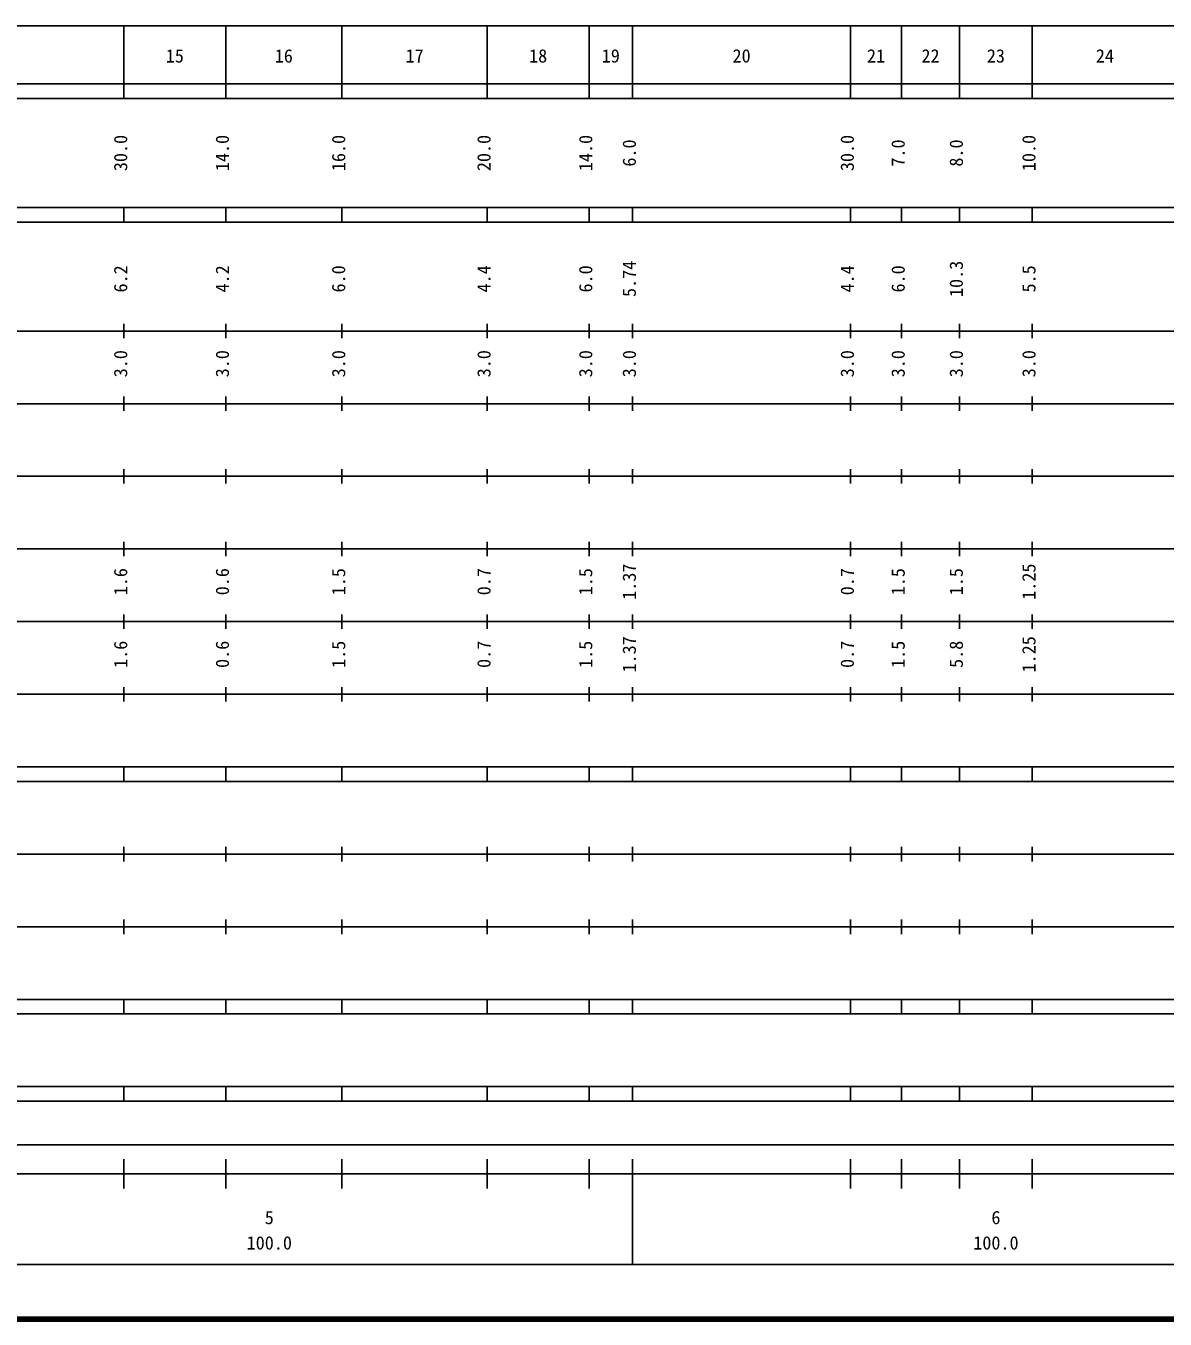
# Model space of a CAD drawing. Units: millimetres on the paper, enlarged 1000 times. Extents: x 40000 to 680000, y 20000 to 380000.
# Drawn here: x 284500 to 441285, y 20000 to 198000 of the extents above; entities that cross this region are included whole.
import ezdxf
from ezdxf.enums import TextEntityAlignment as Align

# ---------------------------------------------------------------- set-up
doc = ezdxf.new("R2010")
doc.units = ezdxf.units.MM
doc.header["$LTSCALE"] = 1000
doc.layers.add('M-TTL', color=2, linetype='Continuous', lineweight=140)
doc.layers.add('M-TTL-BAND', color=7, linetype='Continuous', lineweight=25)
doc.styles.add('ＭＳ ゴシック', font='')
doc.styles.get('ＭＳ ゴシック').set_extended_font_data('MS Gothic')

msp = doc.modelspace()

# ---------------------------------------------------------------- linework, layer by layer
at = {"layer": 'M-TTL'}
msp.add_line((40000, 20000), (680000, 20000), dxfattribs=at)
at = {"layer": 'M-TTL-BAND'}
for p, q in [((68000, 198000), (579000, 198000)), ((298000, 188000), (298000, 198000)), ((312000, 188000), (312000, 198000)), ((328000, 188000), (328000, 198000)), ((348000, 188000), (348000, 198000)), ((362000, 188000), (362000, 198000)), ((368000, 188000), (368000, 198000)), ((398000, 188000), (398000, 198000)), ((405000, 188000), (405000, 198000)), ((413000, 188000), (413000, 198000)), ((423000, 188000), (423000, 198000)), ((40000, 190000), (579000, 190000)), ((40000, 188000), (579000, 188000)), ((40000, 173000), (579000, 173000)), ((298000, 171000), (298000, 173000)), ((312000, 171000), (312000, 173000)), ((328000, 171000), (328000, 173000)), ((348000, 171000), (348000, 173000)), ((362000, 171000), (362000, 173000)), ((368000, 171000), (368000, 173000)), ((398000, 171000), (398000, 173000)), ((405000, 171000), (405000, 173000)), ((413000, 171000), (413000, 173000)), ((423000, 171000), (423000, 173000)), ((40000, 171000), (579000, 171000)), ((298000, 155000), (298000, 157000)), ((312000, 155000), (312000, 157000)), ((328000, 155000), (328000, 157000)), ((348000, 155000), (348000, 157000)), ((362000, 155000), (362000, 157000)), ((368000, 155000), (368000, 157000)), ((398000, 155000), (398000, 157000)), ((405000, 155000), (405000, 157000)), ((413000, 155000), (413000, 157000)), ((423000, 155000), (423000, 157000)), ((40000, 156000), (579000, 156000)), ((46000, 146000), (579000, 146000)), ((298000, 145000), (298000, 147000)), ((312000, 145000), (312000, 147000)), ((328000, 145000), (328000, 147000)), ((348000, 145000), (348000, 147000)), ((362000, 145000), (362000, 147000)), ((368000, 145000), (368000, 147000)), ((398000, 145000), (398000, 147000)), ((405000, 145000), (405000, 147000)), ((413000, 145000), (413000, 147000)), ((423000, 145000), (423000, 147000)), ((52000, 136000), (579000, 136000)), ((298000, 135000), (298000, 137000)), ((312000, 135000), (312000, 137000)), ((328000, 135000), (328000, 137000)), ((348000, 135000), (348000, 137000)), ((362000, 135000), (362000, 137000)), ((368000, 135000), (368000, 137000)), ((398000, 135000), (398000, 137000)), ((405000, 135000), (405000, 137000)), ((413000, 135000), (413000, 137000)), ((423000, 135000), (423000, 137000)), ((298000, 125000), (298000, 127000)), ((312000, 125000), (312000, 127000)), ((328000, 125000), (328000, 127000)), ((348000, 125000), (348000, 127000)), ((362000, 125000), (362000, 127000)), ((368000, 125000), (368000, 127000)), ((398000, 125000), (398000, 127000)), ((405000, 125000), (405000, 127000)), ((413000, 125000), (413000, 127000)), ((423000, 125000), (423000, 127000)), ((46000, 126000), (579000, 126000)), ((52000, 116000), (579000, 116000)), ((298000, 115000), (298000, 117000)), ((312000, 115000), (312000, 117000)), ((328000, 115000), (328000, 117000)), ((348000, 115000), (348000, 117000)), ((362000, 115000), (362000, 117000)), ((368000, 115000), (368000, 117000)), ((398000, 115000), (398000, 117000)), ((405000, 115000), (405000, 117000)), ((413000, 115000), (413000, 117000)), ((423000, 115000), (423000, 117000)), ((298000, 105000), (298000, 107000)), ((312000, 105000), (312000, 107000)), ((328000, 105000), (328000, 107000)), ((348000, 105000), (348000, 107000)), ((362000, 105000), (362000, 107000)), ((368000, 105000), (368000, 107000)), ((398000, 105000), (398000, 107000)), ((405000, 105000), (405000, 107000)), ((413000, 105000), (413000, 107000)), ((423000, 105000), (423000, 107000)), ((46000, 106000), (579000, 106000)), ((40000, 96000), (579000, 96000)), ((298000, 94000), (298000, 96000)), ((312000, 94000), (312000, 96000)), ((328000, 94000), (328000, 96000)), ((348000, 94000), (348000, 96000)), ((362000, 94000), (362000, 96000)), ((368000, 94000), (368000, 96000)), ((398000, 94000), (398000, 96000)), ((405000, 94000), (405000, 96000)), ((413000, 94000), (413000, 96000)), ((423000, 94000), (423000, 96000)), ((40000, 94000), (579000, 94000)), ((49000, 84000), (579000, 84000)), ((298000, 83000), (298000, 85000)), ((312000, 83000), (312000, 85000)), ((328000, 83000), (328000, 85000)), ((348000, 83000), (348000, 85000)), ((362000, 83000), (362000, 85000)), ((368000, 83000), (368000, 85000)), ((398000, 83000), (398000, 85000)), ((405000, 83000), (405000, 85000)), ((413000, 83000), (413000, 85000)), ((423000, 83000), (423000, 85000)), ((298000, 73000), (298000, 75000)), ((312000, 73000), (312000, 75000)), ((328000, 73000), (328000, 75000)), ((348000, 73000), (348000, 75000)), ((362000, 73000), (362000, 75000)), ((368000, 73000), (368000, 75000)), ((398000, 73000), (398000, 75000)), ((405000, 73000), (405000, 75000)), ((413000, 73000), (413000, 75000)), ((423000, 73000), (423000, 75000)), ((40000, 74000), (579000, 74000)), ((40000, 64000), (579000, 64000)), ((298000, 62000), (298000, 64000)), ((312000, 62000), (312000, 64000)), ((328000, 62000), (328000, 64000)), ((348000, 62000), (348000, 64000)), ((362000, 62000), (362000, 64000)), ((368000, 62000), (368000, 64000)), ((398000, 62000), (398000, 64000)), ((405000, 62000), (405000, 64000)), ((413000, 62000), (413000, 64000)), ((423000, 62000), (423000, 64000)), ((40000, 62000), (579000, 62000)), ((40000, 52000), (579000, 52000)), ((298000, 50000), (298000, 52000)), ((312000, 50000), (312000, 52000)), ((328000, 50000), (328000, 52000)), ((348000, 50000), (348000, 52000)), ((362000, 50000), (362000, 52000)), ((368000, 50000), (368000, 52000)), ((398000, 50000), (398000, 52000)), ((405000, 50000), (405000, 52000)), ((413000, 50000), (413000, 52000)), ((423000, 50000), (423000, 52000)), ((40000, 50000), (579000, 50000)), ((71000, 44000), (565000, 44000)), ((298000, 38000), (298000, 42000)), ((312000, 38000), (312000, 42000)), ((328000, 38000), (328000, 42000)), ((348000, 38000), (348000, 42000)), ((362000, 38000), (362000, 42000)), ((368000, 27500), (368000, 42000)), ((398000, 38000), (398000, 42000)), ((405000, 38000), (405000, 42000)), ((413000, 38000), (413000, 42000)), ((423000, 38000), (423000, 42000)), ((40000, 40000), (579000, 40000)), ((68000, 27500), (579000, 27500))]:
    msp.add_line(p, q, dxfattribs=at)

# ---------------------------------------------------------------- texts
at = {"layer": 'M-TTL-BAND', "style": 'ＭＳ ゴシック'}
for s, p in [('15', (305000, 192405)), ('16', (320000, 192405)), ('17', (338000, 192405)), ('18', (355000, 192405)), ('19', (365000, 192405)), ('20', (383000, 192405)), ('21', (401500, 192405)), ('22', (409000, 192405)), ('23', (418000, 192405)), ('24', (433000, 192405)), ('5', (318000, 32523)), ('6', (418000, 32523)), ('100.0', (318000, 29033)), ('100.0', (418000, 29033))]:
    msp.add_text(s, height=1833, dxfattribs=at).set_placement(p, align=Align.BOTTOM_CENTER)
for s, p in [('30.0', (299000, 180500)), ('14.0', (313000, 180500)), ('16.0', (329000, 180500)), ('20.0', (349000, 180500)), ('14.0', (363000, 180500)), ('6.0', (369000, 180500)), ('30.0', (399000, 180500)), ('7.0', (406000, 180500)), ('8.0', (414000, 180500)), ('10.0', (424000, 180500)), ('5.74', (369000, 163174)), ('6.2', (299000, 163174)), ('4.2', (313000, 163174)), ('6.0', (329000, 163174)), ('4.4', (349000, 163174)), ('6.0', (363000, 163174)), ('4.4', (399000, 163174)), ('6.0', (406000, 163174)), ('10.3', (414000, 163174)), ('5.5', (424000, 163174)), ('3.0', (299000, 151500)), ('3.0', (313000, 151500)), ('3.0', (329000, 151500)), ('3.0', (349000, 151500)), ('3.0', (363000, 151500)), ('3.0', (369000, 151500)), ('3.0', (399000, 151500)), ('3.0', (406000, 151500)), ('3.0', (414000, 151500)), ('3.0', (424000, 151500)), ('1.6', (299000, 121500)), ('0.6', (313000, 121500)), ('1.5', (329000, 121500)), ('0.7', (349000, 121500)), ('1.5', (363000, 121500)), ('1.37', (369000, 121500)), ('0.7', (399000, 121500)), ('1.5', (406000, 121500)), ('1.5', (414000, 121500)), ('1.25', (424000, 121500)), ('1.6', (299000, 111500)), ('0.6', (313000, 111500)), ('1.5', (329000, 111500)), ('0.7', (349000, 111500)), ('1.5', (363000, 111500)), ('1.37', (369000, 111500)), ('0.7', (399000, 111500)), ('1.5', (406000, 111500)), ('5.8', (414000, 111500)), ('1.25', (424000, 111500))]:
    msp.add_text(s, height=1833, rotation=90, dxfattribs=at).set_placement(p, align=Align.BOTTOM_CENTER)

doc.saveas('drawing.dxf')
